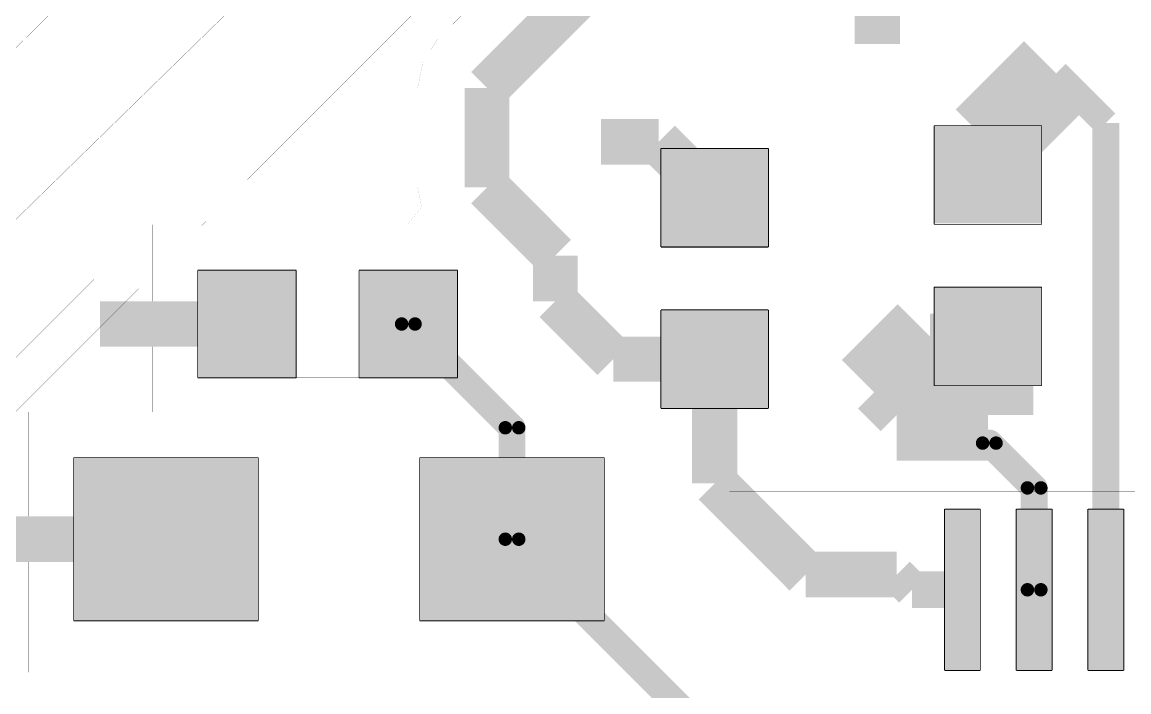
# Model space of a CAD drawing. Header units: millimetres. Extents: x 120.8 to 142.5, y 76.6 to 105.3.
# Drawn here: x 125.4 to 131.57, y 96.5 to 100.24 of the extents above; entities that cross this region are included whole.
import ezdxf

# ---------------------------------------------------------------- set-up
doc = ezdxf.new("R2010")
doc.units = ezdxf.units.MM
doc.layers.add('Mechanical4', color=56, linetype='Continuous')

msp = doc.modelspace()

# ---------------------------------------------------------------- linework, layer by layer
at = {"layer": 'Mechanical4'}
for points, const_width in [([(120.8751, 95.6251), (130.5001, 105.2001)], 0.00125), ([(120.8751, 94.7501), (128.4001, 102.1001)], 0.00125), ([(126.4001, 99.1001), (128.3001, 101.0001)], 0.00125), ([(130.1701, 100.1143), (130.1701, 100.7181)], 0.254), ([(127.7199, 100.1413), (128.2911, 100.7126)], 0.0003), ([(127.9931, 99.8681), (128.6951, 100.5701)], 0.25), ([(130.7871, 99.5681), (131.1681, 99.9491)], 0.508), ([(127.6361, 100.016), (127.7199, 100.1413)], 0.0003), ([(127.6067, 99.8681), (127.6361, 100.016)], 0.0003), ([(131.1681, 99.9491), (131.4451, 99.6721)], 0.15), ([(127.9931, 99.3141), (127.9931, 99.8681)], 0.25), ([(127.6067, 99.3141), (127.6067, 99.8681)], 0.0003), ([(131.4451, 97.0701), (131.4451, 99.6721)], 0.15), ([(128.6281, 99.5681), (128.9511, 99.5681)], 0.254), ([(128.9511, 99.5681), (129.2631, 99.2561)], 0.254), ([(130.4871, 99.6581), (131.0871, 99.6581)], 0.005), ([(130.4871, 99.1081), (130.4871, 99.6581)], 0.005), ([(130.7871, 99.3831), (130.7871, 99.5681)], 0.254), ([(131.0871, 99.1081), (131.0871, 99.6581)], 0.005), ([(128.9631, 99.5311), (129.5631, 99.5311)], 0.005), ([(128.9631, 98.9811), (128.9631, 99.5311)], 0.005), ([(129.5631, 98.9811), (129.5631, 99.5311)], 0.005), ([(127.9931, 99.3141), (128.3741, 98.9331)], 0.25), ([(127.6067, 99.3141), (127.6285, 99.2043)], 0.0003), ([(127.548, 99.1061), (127.6285, 99.2043)], 0.0003), ([(126.1251, 99.1061), (126.5271, 99.1061)], 0.0003), ([(126.1251, 98.6791), (126.1251, 99.1061)], 0.0003), ([(126.5271, 98.6791), (126.5271, 99.1061)], 0.0003), ([(126.7811, 99.1061), (127.548, 99.1061)], 0.0003), ([(126.7811, 98.5521), (126.7811, 99.1061)], 0.0003), ([(130.4871, 99.1081), (131.0871, 99.1081)], 0.005), ([(130.4871, 99.1131), (131.0871, 99.1131)], 0.0003), ([(130.4871, 98.7431), (130.4871, 99.1131)], 0.0003), ([(131.0871, 98.7431), (131.0871, 99.1131)], 0.0003), ([(128.3741, 98.6791), (128.3741, 98.9331)], 0.25), ([(128.9631, 98.9811), (129.5631, 98.9811)], 0.005), ([(128.9631, 98.9861), (129.5631, 98.9861)], 0.0003), ([(128.9631, 98.6161), (128.9631, 98.9861)], 0.0003), ([(129.5631, 98.6161), (129.5631, 98.9861)], 0.0003), ([(126.3791, 98.8521), (126.9291, 98.8521)], 0.005), ([(126.3791, 98.2521), (126.3791, 98.8521)], 0.005), ([(126.9141, 98.2521), (126.9141, 98.8521)], 0.0003), ([(126.9141, 98.8521), (127.2841, 98.8521)], 0.0003), ([(126.9291, 98.2521), (126.9291, 98.8521)], 0.005), ([(127.2791, 98.8521), (127.8291, 98.8521)], 0.005), ([(127.2791, 98.2521), (127.2791, 98.8521)], 0.005), ([(127.2841, 98.2521), (127.2841, 98.8521)], 0.0003), ([(127.8291, 98.2521), (127.8291, 98.8521)], 0.005), ([(124.5001, 97.5001), (125.8001, 98.8001)], 0.00125), ([(128.3741, 98.6791), (128.6971, 98.3561)], 0.25), ([(124.9001, 97.6001), (126.0501, 98.7501)], 0.00125), ([(130.1521, 98.1711), (130.4641, 98.4831)], 0.508), ([(130.4871, 98.7581), (131.0871, 98.7581)], 0.005), ([(130.4871, 98.2081), (130.4871, 98.7581)], 0.005), ([(130.4871, 98.7431), (131.0871, 98.7431)], 0.0003), ([(130.7871, 98.0441), (130.7871, 98.4831)], 0.508), ([(131.0871, 98.2081), (131.0871, 98.7581)], 0.005), ([(125.8341, 98.5521), (126.6541, 98.5521)], 0.254), ([(126.1251, 98.6791), (126.5271, 98.6791)], 0.0003), ([(127.5541, 98.5521), (128.1326, 97.9736)], 0.15), ([(128.9631, 98.6311), (129.5631, 98.6311)], 0.005), ([(128.9631, 98.0811), (128.9631, 98.6311)], 0.005), ([(128.9631, 98.6161), (129.5631, 98.6161)], 0.0003), ([(129.5631, 98.0811), (129.5631, 98.6311)], 0.005), ([(130.4641, 98.4831), (130.7871, 98.4831)], 0.254), ([(126.6541, 98.5521), (126.7811, 98.5521)], 0.0003), ([(126.6541, 98.4251), (126.6541, 98.5521)], 0.0003), ([(128.6971, 98.3561), (129.2631, 98.3561)], 0.25), ([(129.2631, 97.6631), (129.2631, 98.3561)], 0.254), ([(126.1251, 98.4251), (126.6541, 98.4251)], 0.0003), ([(126.1251, 98.0611), (126.1251, 98.4251)], 0.0003), ([(130.1521, 98.1711), (130.2791, 98.0441)], 0.254), ([(130.2791, 98.0441), (130.7871, 98.0441)], 0.508), ([(126.3791, 98.2521), (126.9291, 98.2521)], 0.005), ([(126.9141, 98.2521), (127.2841, 98.2521)], 0.0003), ([(127.2791, 98.2521), (127.8291, 98.2521)], 0.005), ([(130.4871, 98.2081), (131.0871, 98.2081)], 0.005), ([(125.4336, 98.0611), (126.1251, 98.0611)], 0.0003), ([(125.4336, 97.4791), (125.4336, 98.0611)], 0.0003), ([(128.1326, 97.3521), (128.1326, 97.9736)], 0.15), ([(128.9631, 98.0811), (129.5631, 98.0811)], 0.005), ([(130.7951, 97.8881), (131.0451, 97.6381)], 0.15), ([(125.6876, 97.8071), (126.7176, 97.8071)], 0.005), ([(125.6876, 96.8971), (125.6876, 97.8071)], 0.005), ([(126.7176, 96.8971), (126.7176, 97.8071)], 0.005), ([(127.6176, 97.8071), (128.6476, 97.8071)], 0.005), ([(127.6176, 96.8971), (127.6176, 97.8071)], 0.005), ([(128.6476, 96.8971), (128.6476, 97.8071)], 0.005), ([(129.2631, 97.6631), (129.7711, 97.1551)], 0.254), ([(131.0451, 97.0701), (131.0451, 97.6381)], 0.15), ([(129.3451, 97.6201), (129.3451, 90.6201)], 0.0003), ([(129.3451, 97.6201), (136.3201, 97.6201)], 0.0003), ([(130.5451, 97.5201), (130.7451, 97.5201)], 0.005), ([(130.5451, 96.6201), (130.5451, 97.5201)], 0.005), ([(130.7451, 96.6201), (130.7451, 97.5201)], 0.005), ([(130.9451, 97.5201), (131.1451, 97.5201)], 0.005), ([(130.9451, 96.6201), (130.9451, 97.5201)], 0.005), ([(131.1451, 96.6201), (131.1451, 97.5201)], 0.005), ([(131.3451, 97.5201), (131.5451, 97.5201)], 0.005), ([(131.3451, 96.6201), (131.3451, 97.5201)], 0.005), ([(131.5451, 96.6201), (131.5451, 97.5201)], 0.005), ([(125.3261, 97.3456), (125.3326, 97.3521)], 0.254), ([(125.3326, 97.3521), (126.2026, 97.3521)], 0.254), ([(125.4336, 97.4791), (126.2026, 97.4791)], 0.0003), ([(126.2026, 97.2251), (126.2026, 97.4791)], 0.0003), ([(128.1326, 97.3521), (129.1361, 96.3486)], 0.15), ([(129.7711, 97.1551), (130.2791, 97.1551)], 0.254), ([(130.2791, 97.1551), (130.3641, 97.0701)], 0.204), ([(125.4336, 97.2251), (126.2026, 97.2251)], 0.0003), ([(125.4336, 96.6431), (125.4336, 97.2251)], 0.0003), ([(130.3641, 97.0701), (130.6451, 97.0701)], 0.204), ([(131.4451, 96.9201), (131.4451, 97.0701)], 0.15), ([(125.6876, 96.8971), (126.7176, 96.8971)], 0.005), ([(127.6176, 96.8971), (128.6476, 96.8971)], 0.005), ([(125.4336, 96.6101), (125.4336, 96.6431)], 0.0003), ([(130.5451, 96.6201), (130.7451, 96.6201)], 0.005), ([(130.9451, 96.6201), (131.1451, 96.6201)], 0.005), ([(131.3451, 96.6201), (131.5451, 96.6201)], 0.005), ([(124.3911, 96.6101), (125.4336, 96.6101)], 0.0003)]:
    msp.add_lwpolyline(points, dxfattribs=dict(at, const_width=const_width))
for points, const_width in [([(129.563, 98.9861, -1), (129.5633, 98.9861)], 0.0003), ([(129.563, 98.9861, -1), (129.5633, 98.9861)], 0.0003), ([(129.5633, 98.9861, -1), (129.563, 98.9861)], 0.0003), ([(129.5633, 98.9861, -1), (129.563, 98.9861)], 0.0003), ([(127.5166, 98.5521, -1), (127.5916, 98.5521)], 0.075), ([(127.5166, 98.5521, -1), (127.5916, 98.5521)], 0.075), ([(129.563, 98.6161, -1), (129.5633, 98.6161)], 0.0003), ([(129.563, 98.6161, -1), (129.5633, 98.6161)], 0.0003), ([(129.5633, 98.6161, -1), (129.563, 98.6161)], 0.0003), ([(129.5633, 98.6161, -1), (129.563, 98.6161)], 0.0003), ([(127.5916, 98.5521, -1), (127.5166, 98.5521)], 0.075), ([(127.5916, 98.5521, -1), (127.5166, 98.5521)], 0.075), ([(128.0951, 97.9736, -1), (128.1701, 97.9736)], 0.075), ([(128.0951, 97.9736, -1), (128.1701, 97.9736)], 0.075), ([(128.0951, 97.9736, -1), (128.1701, 97.9736)], 0.075), ([(128.0951, 97.9736, -1), (128.1701, 97.9736)], 0.075), ([(128.1701, 97.9736, -1), (128.0951, 97.9736)], 0.075), ([(128.1701, 97.9736, -1), (128.0951, 97.9736)], 0.075), ([(128.1701, 97.9736, -1), (128.0951, 97.9736)], 0.075), ([(128.1701, 97.9736, -1), (128.0951, 97.9736)], 0.075), ([(130.7576, 97.8881, -1), (130.8326, 97.8881)], 0.075), ([(130.7576, 97.8881, -1), (130.8326, 97.8881)], 0.075), ([(130.8326, 97.8881, -1), (130.7576, 97.8881)], 0.075), ([(130.8326, 97.8881, -1), (130.7576, 97.8881)], 0.075), ([(131.0076, 97.6381, -1), (131.0826, 97.6381)], 0.075), ([(131.0076, 97.6381, -1), (131.0826, 97.6381)], 0.075), ([(131.0076, 97.6381, -1), (131.0826, 97.6381)], 0.075), ([(131.0076, 97.6381, -1), (131.0826, 97.6381)], 0.075), ([(131.0826, 97.6381, -1), (131.0076, 97.6381)], 0.075), ([(131.0826, 97.6381, -1), (131.0076, 97.6381)], 0.075), ([(131.0826, 97.6381, -1), (131.0076, 97.6381)], 0.075), ([(131.0826, 97.6381, -1), (131.0076, 97.6381)], 0.075), ([(128.0951, 97.3521, -1), (128.1701, 97.3521)], 0.075), ([(128.0951, 97.3521, -1), (128.1701, 97.3521)], 0.075), ([(128.0951, 97.3521, -1), (128.1701, 97.3521)], 0.075), ([(128.0951, 97.3521, -1), (128.1701, 97.3521)], 0.075), ([(128.1701, 97.3521, -1), (128.0951, 97.3521)], 0.075), ([(128.1701, 97.3521, -1), (128.0951, 97.3521)], 0.075), ([(128.1701, 97.3521, -1), (128.0951, 97.3521)], 0.075), ([(128.1701, 97.3521, -1), (128.0951, 97.3521)], 0.075), ([(131.0076, 97.0701, -1), (131.0826, 97.0701)], 0.075), ([(131.0076, 97.0701, -1), (131.0826, 97.0701)], 0.075), ([(131.0826, 97.0701, -1), (131.0076, 97.0701)], 0.075), ([(131.0826, 97.0701, -1), (131.0076, 97.0701)], 0.075)]:
    msp.add_lwpolyline(points, format="xyb", dxfattribs=dict(at, const_width=const_width))
for points, const_width in [([(129.5629, 98.9861, 1), (129.5631, 98.9861, 1)], 0.00015), ([(129.5629, 98.9861, 1), (129.5631, 98.9861, 1)], 0.00015), ([(129.5629, 98.9861, 1), (129.5631, 98.9861, 1)], 0.00015), ([(129.5629, 98.9861, 1), (129.5631, 98.9861, 1)], 0.00015), ([(129.5632, 98.9861, 1), (129.5633, 98.9861, 1)], 0.00015), ([(129.5632, 98.9861, 1), (129.5633, 98.9861, 1)], 0.00015), ([(129.5632, 98.9861, 1), (129.5633, 98.9861, 1)], 0.00015), ([(129.5632, 98.9861, 1), (129.5633, 98.9861, 1)], 0.00015), ([(129.5629, 98.6161, 1), (129.5631, 98.6161, 1)], 0.00015), ([(129.5629, 98.6161, 1), (129.5631, 98.6161, 1)], 0.00015), ([(129.5629, 98.6161, 1), (129.5631, 98.6161, 1)], 0.00015), ([(129.5629, 98.6161, 1), (129.5631, 98.6161, 1)], 0.00015), ([(129.5632, 98.6161, 1), (129.5633, 98.6161, 1)], 0.00015), ([(129.5632, 98.6161, 1), (129.5633, 98.6161, 1)], 0.00015), ([(129.5632, 98.6161, 1), (129.5633, 98.6161, 1)], 0.00015), ([(129.5632, 98.6161, 1), (129.5633, 98.6161, 1)], 0.00015), ([(127.4979, 98.5521, 1), (127.5354, 98.5521, 1)], 0.0375), ([(127.4979, 98.5521, 1), (127.5354, 98.5521, 1)], 0.0375), ([(127.4979, 98.5521, 1), (127.5354, 98.5521, 1)], 0.0375), ([(127.4979, 98.5521, 1), (127.5354, 98.5521, 1)], 0.0375), ([(127.5729, 98.5521, 1), (127.6104, 98.5521, 1)], 0.0375), ([(127.5729, 98.5521, 1), (127.6104, 98.5521, 1)], 0.0375), ([(127.5729, 98.5521, 1), (127.6104, 98.5521, 1)], 0.0375), ([(127.5729, 98.5521, 1), (127.6104, 98.5521, 1)], 0.0375), ([(128.0764, 97.9736, 1), (128.1139, 97.9736, 1)], 0.0375), ([(128.0764, 97.9736, 1), (128.1139, 97.9736, 1)], 0.0375), ([(128.0764, 97.9736, 1), (128.1139, 97.9736, 1)], 0.0375), ([(128.0764, 97.9736, 1), (128.1139, 97.9736, 1)], 0.0375), ([(128.0764, 97.9736, 1), (128.1139, 97.9736, 1)], 0.0375), ([(128.0764, 97.9736, 1), (128.1139, 97.9736, 1)], 0.0375), ([(128.0764, 97.9736, 1), (128.1139, 97.9736, 1)], 0.0375), ([(128.0764, 97.9736, 1), (128.1139, 97.9736, 1)], 0.0375), ([(128.1514, 97.9736, 1), (128.1889, 97.9736, 1)], 0.0375), ([(128.1514, 97.9736, 1), (128.1889, 97.9736, 1)], 0.0375), ([(128.1514, 97.9736, 1), (128.1889, 97.9736, 1)], 0.0375), ([(128.1514, 97.9736, 1), (128.1889, 97.9736, 1)], 0.0375), ([(128.1514, 97.9736, 1), (128.1889, 97.9736, 1)], 0.0375), ([(128.1514, 97.9736, 1), (128.1889, 97.9736, 1)], 0.0375), ([(128.1514, 97.9736, 1), (128.1889, 97.9736, 1)], 0.0375), ([(128.1514, 97.9736, 1), (128.1889, 97.9736, 1)], 0.0375), ([(130.7389, 97.8881, 1), (130.7764, 97.8881, 1)], 0.0375), ([(130.7389, 97.8881, 1), (130.7764, 97.8881, 1)], 0.0375), ([(130.7389, 97.8881, 1), (130.7764, 97.8881, 1)], 0.0375), ([(130.7389, 97.8881, 1), (130.7764, 97.8881, 1)], 0.0375), ([(130.8139, 97.8881, 1), (130.8514, 97.8881, 1)], 0.0375), ([(130.8139, 97.8881, 1), (130.8514, 97.8881, 1)], 0.0375), ([(130.8139, 97.8881, 1), (130.8514, 97.8881, 1)], 0.0375), ([(130.8139, 97.8881, 1), (130.8514, 97.8881, 1)], 0.0375), ([(130.9889, 97.6381, 1), (131.0264, 97.6381, 1)], 0.0375), ([(130.9889, 97.6381, 1), (131.0264, 97.6381, 1)], 0.0375), ([(130.9889, 97.6381, 1), (131.0264, 97.6381, 1)], 0.0375), ([(130.9889, 97.6381, 1), (131.0264, 97.6381, 1)], 0.0375), ([(130.9889, 97.6381, 1), (131.0264, 97.6381, 1)], 0.0375), ([(130.9889, 97.6381, 1), (131.0264, 97.6381, 1)], 0.0375), ([(130.9889, 97.6381, 1), (131.0264, 97.6381, 1)], 0.0375), ([(130.9889, 97.6381, 1), (131.0264, 97.6381, 1)], 0.0375), ([(131.0639, 97.6381, 1), (131.1014, 97.6381, 1)], 0.0375), ([(131.0639, 97.6381, 1), (131.1014, 97.6381, 1)], 0.0375), ([(131.0639, 97.6381, 1), (131.1014, 97.6381, 1)], 0.0375), ([(131.0639, 97.6381, 1), (131.1014, 97.6381, 1)], 0.0375), ([(131.0639, 97.6381, 1), (131.1014, 97.6381, 1)], 0.0375), ([(131.0639, 97.6381, 1), (131.1014, 97.6381, 1)], 0.0375), ([(131.0639, 97.6381, 1), (131.1014, 97.6381, 1)], 0.0375), ([(131.0639, 97.6381, 1), (131.1014, 97.6381, 1)], 0.0375), ([(128.0764, 97.3521, 1), (128.1139, 97.3521, 1)], 0.0375), ([(128.0764, 97.3521, 1), (128.1139, 97.3521, 1)], 0.0375), ([(128.0764, 97.3521, 1), (128.1139, 97.3521, 1)], 0.0375), ([(128.0764, 97.3521, 1), (128.1139, 97.3521, 1)], 0.0375), ([(128.0764, 97.3521, 1), (128.1139, 97.3521, 1)], 0.0375), ([(128.0764, 97.3521, 1), (128.1139, 97.3521, 1)], 0.0375), ([(128.0764, 97.3521, 1), (128.1139, 97.3521, 1)], 0.0375), ([(128.0764, 97.3521, 1), (128.1139, 97.3521, 1)], 0.0375), ([(128.1514, 97.3521, 1), (128.1889, 97.3521, 1)], 0.0375), ([(128.1514, 97.3521, 1), (128.1889, 97.3521, 1)], 0.0375), ([(128.1514, 97.3521, 1), (128.1889, 97.3521, 1)], 0.0375), ([(128.1514, 97.3521, 1), (128.1889, 97.3521, 1)], 0.0375), ([(128.1514, 97.3521, 1), (128.1889, 97.3521, 1)], 0.0375), ([(128.1514, 97.3521, 1), (128.1889, 97.3521, 1)], 0.0375), ([(128.1514, 97.3521, 1), (128.1889, 97.3521, 1)], 0.0375), ([(128.1514, 97.3521, 1), (128.1889, 97.3521, 1)], 0.0375), ([(130.9889, 97.0701, 1), (131.0264, 97.0701, 1)], 0.0375), ([(130.9889, 97.0701, 1), (131.0264, 97.0701, 1)], 0.0375), ([(130.9889, 97.0701, 1), (131.0264, 97.0701, 1)], 0.0375), ([(130.9889, 97.0701, 1), (131.0264, 97.0701, 1)], 0.0375), ([(131.0639, 97.0701, 1), (131.1014, 97.0701, 1)], 0.0375), ([(131.0639, 97.0701, 1), (131.1014, 97.0701, 1)], 0.0375), ([(131.0639, 97.0701, 1), (131.1014, 97.0701, 1)], 0.0375), ([(131.0639, 97.0701, 1), (131.1014, 97.0701, 1)], 0.0375)]:
    msp.add_lwpolyline(points, format="xyb", close=True, dxfattribs=dict(at, const_width=const_width))
for points in [[(130.4871, 99.1131), (131.0871, 99.1131), (130.4871, 99.6581), (131.0871, 99.6581)], [(128.9631, 98.9861), (129.5631, 98.9861), (128.9631, 99.5311), (129.5631, 99.5311)], [(126.3791, 98.2521), (126.9291, 98.2521), (126.3791, 98.8521), (126.9291, 98.8521)], [(127.2791, 98.2521), (127.8291, 98.2521), (127.2791, 98.8521), (127.8291, 98.8521)], [(130.4871, 98.2081), (131.0871, 98.2081), (130.4871, 98.7581), (131.0871, 98.7581)], [(128.9631, 98.0811), (129.5631, 98.0811), (128.9631, 98.6311), (129.5631, 98.6311)], [(125.6876, 96.8971), (126.7176, 96.8971), (125.6876, 97.8071), (126.7176, 97.8071)], [(127.6176, 96.8971), (128.6476, 96.8971), (127.6176, 97.8071), (128.6476, 97.8071)], [(130.7451, 96.6201), (130.7451, 97.5201), (130.5451, 96.6201), (130.5451, 97.5201)], [(131.1451, 96.6201), (131.1451, 97.5201), (130.9451, 96.6201), (130.9451, 97.5201)], [(131.5451, 96.6201), (131.5451, 97.5201), (131.3451, 96.6201), (131.3451, 97.5201)]]:
    msp.add_solid(points, dxfattribs=at)

doc.saveas('drawing.dxf')
